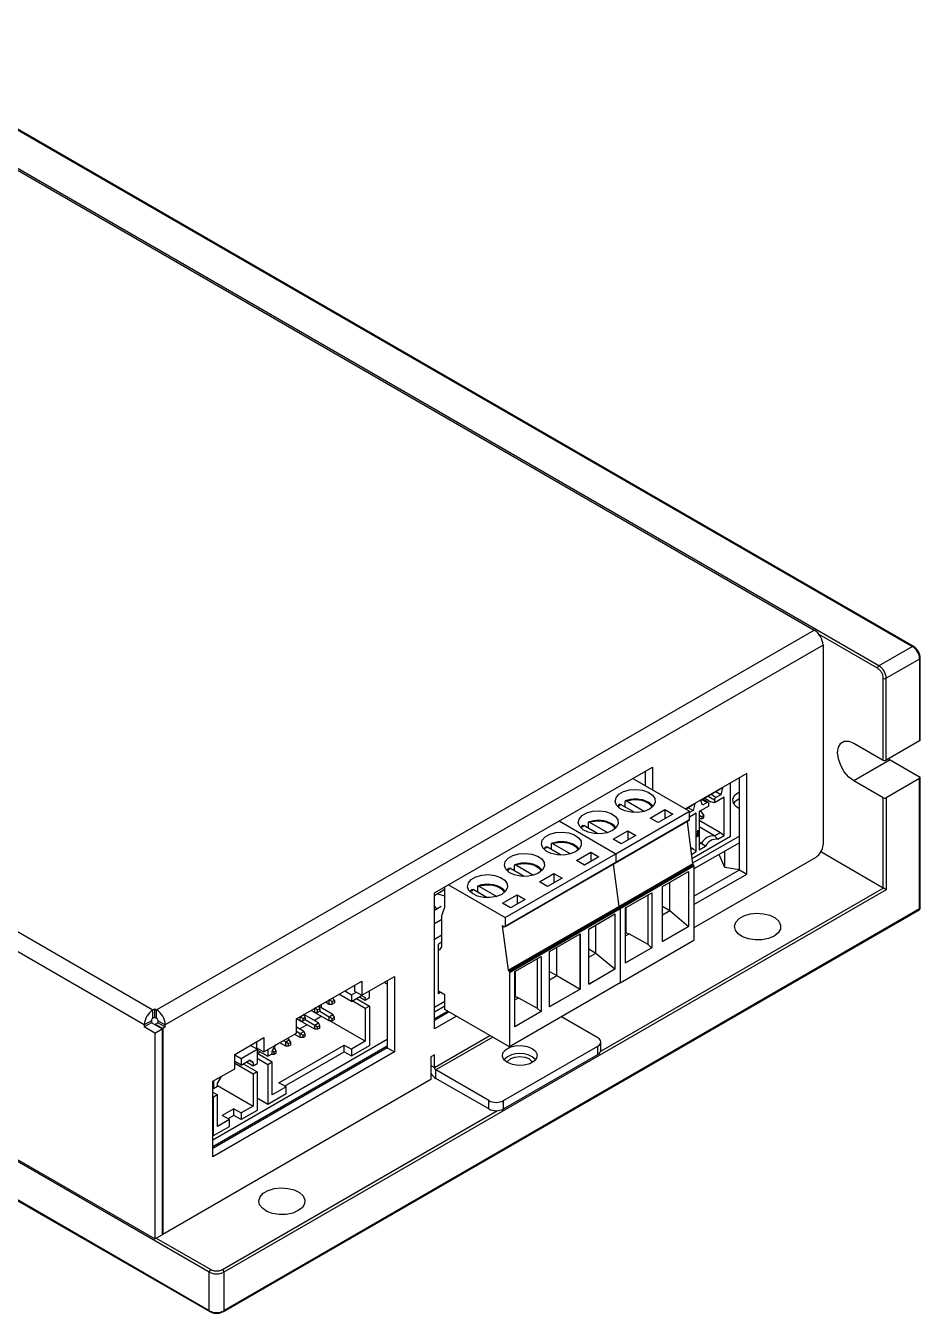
# Model space of a CAD drawing. Header units: millimetres. Extents: x 12 to 584, y 10 to 401.
# Drawn here: x 440.2 to 498.3, y 119.7 to 203.2 of the extents above; entities that cross this region are included whole.
import ezdxf

# ---------------------------------------------------------------- set-up
doc = ezdxf.new("R2010")
doc.units = ezdxf.units.MM
doc.header["$LTSCALE"] = 2

msp = doc.modelspace()

# ---------------------------------------------------------------- linework, layer by layer
for p, q in [((428.004, 203.236), (497.772, 162.96)), ((497.838, 162.966), (428.071, 203.242)), ((495.603, 161.708), (425.835, 201.984)), ((429.842, 199.562), (491.408, 164.021)), ((387.157, 174.784), (448.486, 139.379)), ((447.921, 138.399), (386.591, 173.804)), ((448.722, 139.379), (491.408, 164.021)), ((491.973, 163.041), (449.288, 138.399)), ((495.509, 161.545), (491.72, 163.732)), ((491.973, 163.041), (491.973, 150.085)), ((497.772, 162.96), (495.603, 161.708)), ((498.243, 162.143), (496.075, 160.891)), ((498.243, 162.143), (498.243, 156.836)), ((498.282, 156.89), (498.282, 162.198)), ((495.886, 155.584), (495.886, 160.891)), ((496.075, 155.584), (496.075, 160.891)), ((493.977, 156.686), (495.886, 155.584)), ((498.243, 156.836), (496.075, 155.584)), ((496.334, 155.597), (493.977, 154.236)), ((496.222, 155.669), (496.334, 155.597)), ((496.334, 155.597), (498.243, 154.495)), ((466.753, 146.958), (480.895, 155.122)), ((480.424, 154.85), (480.424, 153.941)), ((480.895, 155.122), (480.895, 153.669)), ((487.024, 154.713), (483.056, 152.422)), ((487.024, 148.181), (487.024, 154.713)), ((479.637, 154.396), (483.314, 152.273)), ((485.445, 153.773), (484.04, 152.962)), ((485.445, 153.773), (485.334, 153.339)), ((485.968, 150.618), (485.968, 154.103)), ((486.552, 148.453), (486.552, 154.441)), ((495.886, 153.134), (493.977, 154.236)), ((498.243, 154.386), (496.075, 153.134)), ((498.243, 145.921), (498.243, 154.386)), ((498.282, 145.976), (498.282, 154.441)), ((479.213, 152.929), (480.372, 152.261)), ((484.15, 152.656), (484.04, 152.962)), ((484.139, 153.019), (484.459, 152.834)), ((484.526, 152.841), (484.178, 153.042)), ((484.294, 153.109), (484.695, 152.878)), ((484.516, 153.237), (484.931, 152.997)), ((485.025, 153.161), (484.704, 153.346)), ((485.546, 153.17), (484.931, 152.815)), ((484.931, 152.997), (484.931, 152.815)), ((485.334, 153.339), (485.013, 153.524)), ((485.334, 153.339), (485.025, 153.161)), ((485.546, 150.683), (485.546, 153.17)), ((495.886, 147.282), (495.886, 153.134)), ((496.075, 153.134), (496.075, 147.174)), ((478.524, 149.508), (483.314, 152.273)), ((479.761, 152.179), (478.837, 152.712)), ((479.119, 152.878), (479.119, 152.55)), ((480.753, 151.825), (481.696, 152.369)), ((481.696, 152.369), (482.216, 152.068)), ((481.696, 152.369), (481.696, 151.768)), ((483.648, 152.736), (483.08, 152.408)), ((483.538, 152.302), (483.217, 152.487)), ((483.538, 152.302), (483.314, 152.173)), ((483.314, 151.728), (483.314, 152.273)), ((483.75, 152.133), (483.314, 151.881)), ((483.648, 152.736), (483.538, 152.302)), ((483.75, 149.646), (483.75, 152.133)), ((484.554, 152.597), (483.938, 152.242)), ((483.938, 152.242), (483.938, 149.755)), ((484.02, 152.289), (484.239, 151.978)), ((484.459, 152.834), (484.15, 152.656)), ((484.554, 152.597), (484.554, 152.78)), ((484.931, 152.815), (484.695, 152.878)), ((474.848, 151.631), (478.524, 149.508)), ((476.364, 151.222), (476.443, 151.33)), ((477.366, 150.797), (476.443, 151.33)), ((476.724, 151.496), (476.724, 151.167)), ((476.819, 151.547), (477.977, 150.878)), ((483.29, 151.669), (478.5, 148.904)), ((478.519, 148.927), (483.309, 151.692)), ((478.524, 148.963), (483.314, 151.728)), ((481.274, 151.524), (480.753, 151.825)), ((482.216, 152.068), (481.274, 151.524)), ((483.145, 151.586), (483.506, 148.856)), ((483.29, 151.669), (483.309, 151.692)), ((483.309, 151.692), (483.314, 151.728)), ((483.938, 152.008), (484.114, 151.907)), ((484.114, 151.763), (483.938, 151.778)), ((483.938, 151.684), (485.31, 150.892)), ((484.931, 150.673), (483.938, 151.246)), ((484.239, 151.978), (484.114, 151.907)), ((484.114, 151.907), (484.114, 151.763)), ((484.114, 151.763), (484.239, 151.835)), ((484.239, 151.835), (484.239, 151.978)), ((478.358, 150.442), (479.301, 150.987)), ((478.879, 150.142), (478.358, 150.442)), ((479.822, 150.686), (478.879, 150.142)), ((479.301, 150.987), (479.822, 150.686)), ((479.301, 150.987), (479.301, 150.385)), ((485.968, 150.618), (483.464, 149.173)), ((486.552, 150.656), (483.501, 148.894)), ((483.844, 151.026), (483.756, 150.593)), ((483.756, 150.593), (483.933, 150.696)), ((483.768, 150.655), (483.885, 150.723)), ((483.885, 150.723), (483.827, 150.941)), ((483.933, 150.696), (483.844, 151.026)), ((483.933, 150.696), (483.885, 150.723)), ((484.931, 150.673), (485.31, 150.892)), ((485.145, 150.451), (484.931, 150.673)), ((485.145, 150.451), (485.546, 150.683)), ((485.31, 150.892), (485.546, 150.683)), ((473.97, 149.839), (474.048, 149.947)), ((474.971, 149.414), (474.048, 149.947)), ((474.33, 150.113), (474.33, 149.785)), ((474.424, 150.165), (475.582, 149.496)), ((475.964, 149.06), (476.906, 149.604)), ((476.906, 149.604), (477.427, 149.304)), ((476.906, 149.604), (476.906, 149.003)), ((483.362, 149.943), (483.514, 149.855)), ((483.384, 149.78), (483.514, 149.855)), ((483.426, 149.46), (483.75, 149.646)), ((483.514, 149.855), (483.75, 149.646)), ((486.552, 150.221), (483.598, 148.516)), ((483.938, 150.266), (484.082, 150.183)), ((484.082, 150.183), (483.938, 150.1)), ((483.938, 149.755), (484.339, 149.987)), ((484.082, 150.183), (484.339, 149.987)), ((485.602, 148.613), (485.602, 149.673)), ((495.886, 147.282), (491.835, 149.621)), ((478.5, 148.904), (471.316, 144.757)), ((471.335, 144.779), (478.519, 148.927)), ((471.34, 145.361), (478.524, 149.508)), ((471.34, 144.815), (478.524, 148.963)), ((472.029, 148.782), (473.188, 148.113)), ((476.484, 148.759), (475.964, 149.06)), ((477.427, 149.304), (476.484, 148.759)), ((478.355, 148.821), (478.717, 146.091)), ((478.519, 148.927), (478.5, 148.904)), ((478.524, 148.963), (478.519, 148.927)), ((478.524, 149.508), (478.524, 148.963)), ((478.717, 146.091), (483.506, 148.856)), ((478.751, 146.066), (483.54, 148.831)), ((483.569, 148.786), (478.78, 146.021)), ((483.593, 148.739), (478.804, 145.974)), ((483.54, 148.831), (483.506, 148.856)), ((483.569, 148.786), (483.54, 148.831)), ((483.593, 148.739), (483.569, 148.786)), ((483.598, 148.697), (483.593, 148.739)), ((491.502, 149.269), (483.598, 144.706)), ((485.602, 148.613), (485.233, 149.46)), ((472.577, 148.032), (471.653, 148.565)), ((471.935, 148.731), (471.935, 148.402)), ((473.569, 147.677), (474.512, 148.222)), ((475.032, 147.921), (474.089, 147.377)), ((474.512, 148.222), (475.032, 147.921)), ((474.512, 148.222), (474.512, 147.621)), ((483.598, 148.697), (478.809, 145.932)), ((481.552, 147.382), (483.249, 148.362)), ((483.244, 148.359), (483.244, 144.791)), ((483.249, 148.362), (483.249, 144.788)), ((483.598, 148.697), (483.598, 143.893)), ((483.598, 146.747), (486.552, 148.453)), ((483.598, 146.203), (487.024, 148.181)), ((486.552, 148.457), (485.602, 148.613)), ((486.552, 148.453), (487.024, 148.181)), ((496.075, 147.174), (453.083, 122.355)), ((466.888, 146.892), (467.431, 147.205)), ((467.431, 147.189), (466.932, 146.901)), ((467.431, 146.043), (467.431, 147.349)), ((467.664, 147.483), (471.34, 145.361)), ((469.18, 147.074), (469.258, 147.183)), ((470.182, 146.649), (469.258, 147.183)), ((469.54, 147.348), (469.54, 147.02)), ((469.634, 147.4), (470.793, 146.731)), ((474.089, 147.377), (473.569, 147.677)), ((477.548, 136.696), (495.886, 147.282)), ((481.552, 143.809), (481.552, 147.382)), ((482.025, 145.824), (482.025, 147.655)), ((466.753, 138.139), (466.753, 146.958)), ((466.753, 146.793), (466.888, 146.892)), ((466.888, 146.892), (466.932, 146.901)), ((466.932, 146.901), (467.431, 146.767)), ((471.174, 146.295), (472.117, 146.839)), ((471.695, 145.994), (471.174, 146.295)), ((472.638, 146.539), (471.695, 145.994)), ((472.117, 146.839), (472.638, 146.539)), ((472.117, 146.839), (472.117, 146.238)), ((479.158, 146), (480.854, 146.979)), ((480.613, 146.84), (480.613, 143.636)), ((480.854, 146.979), (480.854, 143.406)), ((453.055, 119.79), (498.216, 145.86)), ((498.243, 145.921), (453.083, 119.851)), ((466.903, 145.927), (466.753, 146.129)), ((466.753, 145.841), (467.196, 146.096)), ((467.243, 145.494), (467.431, 146.043)), ((467.243, 143.457), (467.243, 145.494)), ((471.533, 141.943), (478.717, 146.091)), ((471.566, 141.918), (478.751, 146.066)), ((478.78, 146.021), (471.595, 141.874)), ((478.804, 145.974), (471.62, 141.826)), ((478.809, 145.932), (471.624, 141.785)), ((476.763, 144.617), (478.46, 145.597)), ((478.455, 145.594), (478.455, 142.026)), ((478.46, 145.597), (478.46, 142.023)), ((478.717, 146.091), (478.751, 146.066)), ((478.751, 146.066), (478.78, 146.021)), ((478.78, 146.021), (478.804, 145.974)), ((478.804, 145.974), (478.809, 145.932)), ((478.809, 145.932), (478.809, 141.128)), ((479.158, 142.426), (479.158, 146)), ((479.206, 144.358), (479.206, 146.028)), ((481.552, 146.096), (482.025, 145.824)), ((481.552, 145.551), (482.025, 145.824)), ((482.025, 145.824), (483.244, 144.791)), ((467.243, 145.238), (466.753, 144.955)), ((471.248, 144.763), (471.152, 144.818)), ((471.152, 144.818), (471.533, 141.943)), ((471.282, 144.749), (471.248, 144.763)), ((471.316, 144.757), (471.282, 144.749)), ((471.335, 144.779), (471.316, 144.757)), ((471.34, 144.815), (471.335, 144.779)), ((471.34, 145.361), (471.34, 144.815)), ((476.763, 141.044), (476.763, 144.617)), ((477.235, 143.059), (477.235, 144.89)), ((481.552, 143.814), (483.244, 144.791)), ((483.249, 144.788), (481.552, 143.809)), ((483.244, 144.791), (483.249, 144.788)), ((467.243, 144.218), (466.753, 143.936)), ((467.243, 143.769), (467.013, 143.636)), ((474.226, 143.153), (476.207, 144.297)), ((476.202, 140.726), (476.202, 144.294)), ((476.207, 144.297), (476.207, 140.723)), ((478.809, 141.128), (483.598, 143.893)), ((479.158, 144.385), (479.206, 144.358)), ((479.158, 144.168), (479.397, 144.306)), ((479.397, 144.306), (479.206, 144.358)), ((479.397, 144.306), (480.613, 143.636)), ((467.013, 140.422), (467.013, 143.636)), ((467.013, 143.317), (467.098, 143.268)), ((467.098, 143.268), (467.243, 143.457)), ((474.226, 139.579), (474.226, 143.153)), ((474.698, 141.594), (474.698, 143.426)), ((476.763, 143.331), (477.235, 143.059)), ((476.763, 142.786), (477.235, 143.059)), ((477.235, 143.059), (478.455, 142.026)), ((479.158, 142.432), (480.849, 143.409)), ((480.854, 143.406), (479.158, 142.426)), ((480.613, 143.636), (480.849, 143.409)), ((480.849, 143.409), (480.854, 143.406)), ((471.973, 141.853), (473.67, 142.832)), ((473.429, 142.693), (473.429, 139.489)), ((473.67, 142.832), (473.67, 139.258)), ((457.797, 138.793), (462.039, 141.242)), ((462.039, 140.317), (464.161, 141.542)), ((462.039, 141.242), (462.039, 140.317)), ((463.689, 141.269), (463.689, 136.915)), ((464.161, 141.542), (464.161, 136.642)), ((471.533, 141.943), (471.566, 141.918)), ((471.566, 141.918), (471.595, 141.874)), ((471.595, 141.874), (471.62, 141.826)), ((471.62, 141.826), (471.624, 141.785)), ((471.624, 141.785), (471.624, 136.981)), ((471.973, 138.279), (471.973, 141.853)), ((472.022, 140.21), (472.022, 141.88)), ((474.226, 141.867), (474.698, 141.594)), ((474.226, 141.321), (474.698, 141.594)), ((474.698, 141.594), (476.202, 140.726)), ((476.763, 141.049), (478.455, 142.026)), ((478.46, 142.023), (476.763, 141.044)), ((478.455, 142.026), (478.46, 142.023)), ((461.365, 139.923), (460.559, 140.388)), ((460.937, 140.606), (461.365, 140.359)), ((461.365, 140.359), (461.666, 140.532)), ((461.568, 140.97), (461.568, 140.589)), ((461.568, 140.589), (462.039, 140.317)), ((462.544, 140.168), (462.544, 140.608)), ((463.689, 141.05), (463.499, 141.16)), ((467.431, 140.344), (467.013, 140.585)), ((467.154, 140.503), (467.013, 140.422)), ((478.809, 141.128), (471.624, 136.981)), ((474.226, 139.585), (476.202, 140.726)), ((476.207, 140.723), (474.226, 139.579)), ((476.202, 140.726), (476.207, 140.723)), ((417.904, 139.57), (452.167, 119.79)), ((452.14, 119.851), (417.951, 139.587)), ((458.985, 139.474), (459.22, 139.61)), ((459.22, 139.61), (459.216, 139.612)), ((459.314, 139.447), (459.22, 139.61)), ((460.163, 139.066), (459.22, 139.609)), ((459.432, 139.487), (459.432, 139.737)), ((459.687, 139.885), (459.927, 139.746)), ((459.927, 140.018), (459.923, 140.021)), ((459.927, 140.018), (460.163, 140.154)), ((460.116, 139.909), (459.927, 140.018)), ((459.927, 139.746), (459.927, 140.018)), ((459.927, 139.746), (460.116, 139.746)), ((460.116, 139.909), (460.257, 139.991)), ((460.116, 139.746), (460.116, 139.909)), ((460.257, 139.828), (460.116, 139.746)), ((460.163, 140.154), (460.159, 140.157)), ((460.257, 139.991), (460.163, 140.154)), ((460.257, 139.991), (460.257, 139.828)), ((461.365, 140.359), (461.365, 139.923)), ((461.365, 139.923), (462.025, 140.304)), ((462.261, 139.46), (461.412, 139.95)), ((461.695, 140.114), (462.544, 139.624)), ((461.884, 140.222), (462.261, 140.005)), ((462.025, 140.304), (462.261, 140.168)), ((462.025, 140.304), (462.261, 140.168)), ((462.261, 140.168), (462.261, 140.005)), ((462.261, 140.005), (462.544, 140.168)), ((462.544, 139.624), (462.261, 139.46)), ((462.544, 139.624), (462.544, 137.065)), ((467.431, 139.917), (466.753, 139.526)), ((467.431, 139.615), (466.753, 139.224)), ((467.431, 139.402), (467.431, 140.344)), ((471.973, 140.238), (472.022, 140.21)), ((471.973, 140.021), (472.212, 140.159)), ((472.212, 140.159), (472.022, 140.21)), ((472.212, 140.159), (473.429, 139.489)), ((448.486, 139.379), (448.604, 139.447)), ((448.486, 138.835), (448.486, 139.379)), ((448.486, 138.835), (448.604, 138.903)), ((448.604, 139.447), (448.722, 139.379)), ((448.604, 138.903), (448.604, 139.447)), ((448.604, 138.903), (448.722, 138.835)), ((448.722, 138.835), (448.722, 139.379)), ((457.797, 137.868), (457.797, 138.793)), ((457.801, 138.796), (458.042, 138.657)), ((458.985, 138.113), (457.801, 138.796)), ((458.042, 138.929), (458.037, 138.932)), ((458.042, 138.929), (458.277, 139.066)), ((458.23, 138.821), (458.042, 138.929)), ((458.042, 138.657), (458.042, 138.929)), ((458.23, 138.821), (458.372, 138.902)), ((458.23, 138.657), (458.23, 138.821)), ((458.372, 138.739), (458.23, 138.657)), ((458.277, 139.066), (458.273, 139.068)), ((458.372, 138.902), (458.277, 139.066)), ((459.22, 138.521), (458.278, 139.065)), ((458.372, 138.902), (458.372, 138.739)), ((458.372, 138.739), (458.985, 138.385)), ((459.927, 138.657), (458.744, 139.34)), ((458.744, 139.34), (458.985, 139.202)), ((458.937, 138.684), (459.409, 138.957)), ((458.985, 139.474), (458.98, 139.476)), ((459.173, 139.365), (458.985, 139.474)), ((458.985, 139.202), (458.985, 139.474)), ((458.985, 139.202), (459.173, 139.202)), ((459.173, 139.365), (459.314, 139.447)), ((459.173, 139.202), (459.173, 139.365)), ((459.314, 139.283), (459.173, 139.202)), ((459.314, 139.447), (459.314, 139.283)), ((459.314, 139.283), (459.927, 138.929)), ((459.927, 138.929), (460.163, 139.066)), ((459.927, 138.929), (460.116, 138.821)), ((459.927, 138.657), (459.927, 138.929)), ((460.116, 138.821), (460.257, 138.902)), ((460.116, 138.657), (460.116, 138.821)), ((460.257, 138.739), (460.116, 138.657)), ((460.257, 138.902), (460.163, 139.066)), ((460.257, 138.739), (460.257, 138.902)), ((462.261, 139.46), (462.261, 137.337)), ((467.623, 139.291), (466.753, 138.789)), ((467.714, 139.238), (466.753, 138.683)), ((468.186, 138.966), (466.753, 138.139)), ((471.624, 136.981), (467.431, 139.402)), ((471.973, 138.285), (473.665, 139.261)), ((473.67, 139.258), (471.973, 138.279)), ((473.429, 139.489), (473.665, 139.261)), ((473.665, 139.261), (473.67, 139.258)), ((477.36, 137.567), (475, 138.93)), ((448.392, 138.671), (447.921, 138.399)), ((448.392, 138.535), (447.921, 138.263)), ((447.921, 138.399), (447.921, 138.263)), ((448.604, 137.869), (447.921, 138.263)), ((448.392, 138.671), (448.392, 138.535)), ((449.076, 138.141), (448.392, 138.535)), ((448.604, 137.869), (449.076, 138.141)), ((448.816, 138.535), (448.651, 138.44)), ((448.651, 138.44), (449.123, 138.168)), ((448.651, 138.44), (448.651, 138.386)), ((448.816, 138.671), (449.288, 138.399)), ((448.816, 138.535), (448.816, 138.671)), ((448.816, 138.535), (449.288, 138.263)), ((449.076, 138.141), (449.076, 124.777)), ((449.288, 138.263), (449.123, 138.168)), ((449.123, 138.168), (449.123, 124.804)), ((449.288, 138.263), (449.288, 138.399)), ((458.277, 137.977), (457.797, 138.254)), ((457.797, 137.982), (458.042, 137.841)), ((457.995, 138.14), (458.466, 138.412)), ((458.042, 138.657), (458.23, 138.657)), ((458.042, 137.841), (458.277, 137.977)), ((458.372, 137.814), (458.277, 137.977)), ((458.985, 138.385), (459.22, 138.521)), ((458.985, 138.113), (458.985, 138.385)), ((458.985, 138.385), (459.173, 138.276)), ((459.173, 138.113), (458.985, 138.113)), ((459.173, 138.276), (459.314, 138.358)), ((459.173, 138.113), (459.173, 138.276)), ((459.314, 138.195), (459.173, 138.113)), ((459.314, 138.358), (459.22, 138.521)), ((459.314, 138.195), (459.314, 138.358)), ((460.116, 138.657), (459.927, 138.657)), ((462.261, 137.337), (459.974, 138.657)), ((448.604, 137.869), (448.604, 124.505)), ((463.689, 137.455), (452.375, 130.922)), ((453.79, 136.48), (455.675, 137.569)), ((455.238, 136.82), (454.808, 137.068)), ((455.204, 137.296), (455.204, 136.915)), ((455.675, 136.643), (457.797, 137.868)), ((455.675, 137.569), (455.675, 136.643)), ((456.227, 136.684), (456.463, 137.093)), ((456.463, 137.093), (457.123, 137.474)), ((456.652, 134.643), (460.894, 137.092)), ((457.099, 137.024), (456.722, 137.242)), ((456.958, 137.378), (457.099, 137.296)), ((457.099, 137.296), (457.335, 137.433)), ((457.099, 137.296), (457.288, 137.188)), ((457.099, 137.024), (457.099, 137.296)), ((457.123, 137.474), (457.123, 137.479)), ((457.335, 137.433), (457.189, 137.517)), ((457.288, 137.188), (457.429, 137.269)), ((457.288, 137.024), (457.288, 137.188)), ((457.429, 137.106), (457.288, 137.024)), ((457.429, 137.269), (457.335, 137.433)), ((457.429, 137.106), (457.429, 137.269)), ((458.042, 137.569), (457.66, 137.789)), ((458.042, 137.569), (458.042, 137.841)), ((458.042, 137.841), (458.23, 137.732)), ((458.23, 137.569), (458.042, 137.569)), ((458.23, 137.732), (458.372, 137.814)), ((458.23, 137.569), (458.23, 137.732)), ((458.372, 137.65), (458.23, 137.569)), ((458.372, 137.65), (458.372, 137.814)), ((460.894, 137.092), (461.365, 136.82)), ((460.894, 136.657), (460.894, 137.092)), ((462.261, 137.337), (461.365, 136.82)), ((461.365, 136.385), (462.544, 137.065)), ((466.753, 135.635), (470.354, 137.714)), ((470.543, 137.605), (466.848, 135.472)), ((477.555, 136.751), (477.555, 137.295)), ((463.689, 137.02), (452.375, 130.487)), ((463.689, 136.915), (452.375, 130.383)), ((464.161, 136.642), (452.375, 129.839)), ((453.79, 135.555), (453.79, 136.48)), ((453.79, 136.459), (454.201, 136.222)), ((454.201, 136.222), (455.238, 136.82)), ((454.201, 136.222), (454.201, 135.786)), ((455.204, 136.915), (455.675, 136.643)), ((455.238, 136.82), (455.238, 135.895)), ((455.238, 136.766), (455.945, 136.358)), ((455.238, 136.548), (455.426, 136.657)), ((456.227, 135.977), (455.238, 136.548)), ((455.945, 135.813), (455.238, 136.221)), ((455.945, 136.799), (455.945, 136.358)), ((455.945, 136.358), (456.227, 136.521)), ((456.156, 136.48), (456.156, 136.48)), ((456.345, 136.48), (456.156, 136.48)), ((456.156, 136.48), (456.156, 136.48)), ((456.227, 136.521), (456.227, 136.684)), ((456.239, 136.704), (456.345, 136.643)), ((456.322, 136.848), (456.392, 136.888)), ((456.345, 136.643), (456.486, 136.725)), ((456.345, 136.48), (456.345, 136.643)), ((456.486, 136.562), (456.345, 136.48)), ((456.392, 136.888), (456.357, 136.909)), ((456.486, 136.725), (456.392, 136.888)), ((456.486, 136.562), (456.486, 136.725)), ((457.029, 134.425), (460.894, 136.657)), ((457.288, 137.024), (457.099, 137.024)), ((460.894, 136.657), (461.365, 136.385)), ((461.365, 136.82), (461.365, 136.385)), ((463.689, 136.915), (464.161, 136.642)), ((466.753, 136.452), (466.518, 136.316)), ((466.518, 136.316), (466.518, 134.846)), ((466.753, 135.635), (466.753, 136.452)), ((471.232, 133.485), (477.36, 137.023)), ((471.232, 132.941), (477.36, 136.479)), ((477.36, 136.479), (477.36, 137.023)), ((452.375, 134.738), (453.79, 135.555)), ((454.201, 135.786), (453.79, 136.023)), ((454.978, 135.201), (453.79, 135.887)), ((454.201, 135.786), (454.743, 136.099)), ((454.342, 135.868), (455.238, 135.351)), ((454.554, 135.99), (454.978, 135.745)), ((454.978, 135.963), (454.743, 136.099)), ((454.743, 136.099), (454.978, 135.963)), ((454.978, 135.963), (454.978, 135.745)), ((454.978, 135.745), (455.238, 135.895)), ((456.227, 135.977), (455.945, 135.813)), ((455.945, 135.813), (455.945, 133.255)), ((456.227, 133.854), (456.227, 135.977)), ((466.518, 135.771), (466.753, 135.635)), ((470.289, 133.485), (466.848, 135.472)), ((466.848, 134.927), (466.848, 135.472)), ((452.14, 122.355), (430.275, 134.977)), ((448.604, 124.505), (430.371, 135.03)), ((466.518, 134.846), (449.123, 124.804)), ((452.375, 129.839), (452.375, 134.738)), ((452.41, 134.758), (452.41, 134.262)), ((452.904, 135.038), (452.669, 134.629)), ((452.669, 134.412), (452.669, 134.629)), ((452.904, 135.038), (453.446, 135.351)), ((453.446, 135.351), (453.446, 135.357)), ((455.238, 135.351), (454.978, 135.201)), ((454.978, 135.201), (454.978, 133.132)), ((455.238, 135.351), (455.238, 132.847)), ((457.123, 134.371), (456.652, 134.643)), ((470.289, 132.941), (466.848, 134.927)), ((452.375, 134.282), (452.41, 134.262)), ((452.375, 134.037), (452.669, 133.867)), ((452.41, 133.718), (452.375, 133.737)), ((452.41, 134.262), (452.669, 134.412)), ((452.669, 133.867), (452.41, 133.718)), ((452.41, 131.214), (452.41, 133.718)), ((452.669, 134.465), (454.978, 133.132)), ((452.669, 131.799), (452.669, 133.867)), ((455.945, 133.255), (457.123, 133.935)), ((457.123, 134.371), (456.227, 133.854)), ((457.123, 133.935), (457.123, 134.371)), ((453.729, 132.955), (452.975, 132.52)), ((453.729, 132.955), (454.201, 132.683)), ((453.729, 132.52), (453.729, 132.955)), ((454.978, 133.132), (454.201, 132.683)), ((455.238, 133.663), (455.945, 133.255)), ((470.289, 132.941), (470.289, 133.485)), ((471.232, 132.941), (471.232, 133.485)), ((453.446, 132.248), (452.669, 131.799)), ((453.446, 132.248), (452.975, 132.52)), ((452.988, 122.518), (470.855, 132.832)), ((453.729, 132.52), (453.352, 132.302)), ((453.446, 131.812), (453.446, 132.248)), ((454.201, 132.248), (453.729, 132.52)), ((455.238, 132.847), (454.201, 132.248)), ((454.201, 132.683), (454.201, 132.248)), ((452.375, 131.233), (452.41, 131.214)), ((452.41, 131.214), (453.446, 131.812)), ((448.604, 124.505), (449.076, 124.777)), ((448.699, 124.559), (452.234, 122.518)), ((449.076, 124.831), (449.123, 124.804)), ((452.14, 119.851), (452.14, 122.355)), ((453.083, 122.355), (453.083, 119.851))]:
    msp.add_line(p, q)
at = {"flags": 128}
for points in [[(493.977, 154.236), (493.649, 154.486), (493.353, 154.83), (493.119, 155.237), (492.968, 155.665), (492.916, 156.074), (492.968, 156.422), (493.119, 156.677), (493.353, 156.812), (493.649, 156.815), (493.977, 156.686)], [(480.701, 152.399), (480.354, 152.255), (479.944, 152.185), (479.517, 152.195), (479.118, 152.285), (478.792, 152.444), (478.573, 152.656), (478.486, 152.898), (478.539, 153.143), (478.726, 153.364), (479.029, 153.539), (479.413, 153.647), (479.837, 153.678), (480.255, 153.627), (480.623, 153.501), (480.899, 153.313), (481.054, 153.083), (481.072, 152.836), (480.95, 152.6), (480.701, 152.399)], [(486.552, 153.505), (486.434, 153.446), (486.202, 153.254), (486.097, 153.028), (486.132, 152.795), (486.304, 152.583), (486.552, 152.434)], [(478.307, 151.016), (477.959, 150.873), (477.549, 150.802), (477.122, 150.813), (476.724, 150.902), (476.397, 151.062), (476.179, 151.274), (476.091, 151.515), (476.144, 151.76), (476.332, 151.982), (476.634, 152.157), (477.018, 152.265), (477.442, 152.295), (477.861, 152.245), (478.228, 152.118), (478.504, 151.93), (478.659, 151.7), (478.677, 151.454), (478.555, 151.217), (478.307, 151.016)], [(475.912, 149.634), (475.564, 149.49), (475.154, 149.42), (474.727, 149.43), (474.329, 149.52), (474.003, 149.679), (473.784, 149.891), (473.696, 150.133), (473.749, 150.378), (473.937, 150.6), (474.239, 150.774), (474.623, 150.882), (475.047, 150.913), (475.466, 150.862), (475.833, 150.736), (476.109, 150.548), (476.265, 150.318), (476.282, 150.071), (476.16, 149.835), (475.912, 149.634)], [(473.517, 148.251), (473.169, 148.108), (472.76, 148.038), (472.332, 148.048), (471.934, 148.137), (471.608, 148.297), (471.389, 148.509), (471.301, 148.751), (471.354, 148.995), (471.542, 149.217), (471.844, 149.392), (472.228, 149.5), (472.653, 149.531), (473.071, 149.48), (473.438, 149.354), (473.715, 149.165), (473.87, 148.935), (473.888, 148.689), (473.766, 148.452), (473.517, 148.251)], [(471.123, 146.869), (470.775, 146.726), (470.365, 146.655), (469.938, 146.665), (469.54, 146.755), (469.213, 146.915), (468.994, 147.127), (468.907, 147.368), (468.96, 147.613), (469.147, 147.835), (469.45, 148.009), (469.834, 148.118), (470.258, 148.148), (470.676, 148.097), (471.044, 147.971), (471.32, 147.783), (471.475, 147.553), (471.493, 147.306), (471.371, 147.07), (471.123, 146.869)], [(488.791, 144.166), (488.432, 144.013), (488.01, 143.928), (487.563, 143.918), (487.131, 143.985), (486.752, 144.122), (486.461, 144.318), (486.282, 144.555), (486.232, 144.811), (486.315, 145.065), (486.524, 145.293), (486.84, 145.475), (487.235, 145.596), (487.675, 145.644), (488.119, 145.615), (488.529, 145.512), (488.868, 145.344), (489.106, 145.125), (489.221, 144.876), (489.205, 144.618), (489.057, 144.374), (488.791, 144.166)], [(471.491, 135.948), (471.265, 136.134), (471.163, 136.354), (471.198, 136.58), (471.364, 136.786), (471.642, 136.947), (471.999, 137.043), (472.391, 137.062), (472.771, 137.004), (473.094, 136.873), (473.319, 136.687), (473.421, 136.468), (473.387, 136.241), (473.221, 136.035), (472.942, 135.875), (472.586, 135.779), (472.194, 135.759), (471.813, 135.818), (471.491, 135.948)], [(471.474, 135.958), (471.522, 136.05), (471.703, 136.206), (471.973, 136.311), (472.292, 136.347), (472.611, 136.311), (472.882, 136.206), (473.062, 136.05), (473.11, 135.958)], [(457.914, 126.342), (457.555, 126.188), (457.133, 126.103), (456.686, 126.093), (456.254, 126.16), (455.875, 126.297), (455.584, 126.493), (455.405, 126.73), (455.355, 126.986), (455.438, 127.24), (455.647, 127.468), (455.963, 127.651), (456.358, 127.771), (456.798, 127.819), (457.242, 127.79), (457.652, 127.687), (457.991, 127.519), (458.229, 127.3), (458.344, 127.051), (458.328, 126.793), (458.18, 126.549), (457.914, 126.342)]]:
    msp.add_lwpolyline(points, dxfattribs=at)
for centre, radius, start, end in [((490.745, 162.985), 1.229, 2.60548, 57.39452), ((497.81, 162.909), 0.0639, 64.0346, 127.25429), ((497.22, 162.097), 1.025, 2.60548, 57.39452), ((498.215, 162.204), 0.0671, 294.37563, 354.29401), ((495.714, 161.535), 0.205, 122.60548, 177.39452), ((495.051, 160.845), 1.025, 2.60548, 57.39452), ((495.98, 161.073), 0.205, 242.60967, 297.39033), ((498.215, 156.897), 0.0671, 294.37466, 354.3052), ((495.98, 155.766), 0.205, 242.60967, 297.39033), ((498.222, 154.441), 0.0582, 290.78342, 69.21658), ((485.135, 152.988), 0.205, 122.60548, 177.39452), ((486.855, 152.286), 0.841, 111.10076, 146.33448), ((495.98, 153.316), 0.205, 242.60967, 297.39033), ((484.496, 152.789), 0.0582, 350.78596, 129.20329), ((484.883, 149.775), 0.899, 86.98954, 153.00508), ((485.077, 149.639), 0.815, 85.2363, 154.75832), ((490.95, 150.132), 1.025, 302.60548, 357.39452), ((498.178, 145.914), 0.0657, 305.01333, 6.29885), ((498.215, 145.982), 0.0671, 294.37466, 354.3052), ((449.149, 138.343), 1.229, 122.60548, 177.39452), ((448.597, 138.662), 0.205, 122.60548, 177.39452), ((448.06, 138.343), 1.229, 2.60548, 57.39452), ((448.612, 138.662), 0.205, 2.60548, 57.39452), ((477.257, 137.295), 0.291, 290.78342, 69.21658), ((472.292, 135.044), 1.504, 46.72843, 133.27157), ((477.222, 136.784), 0.335, 294.37466, 354.3052), ((466.958, 135.644), 0.205, 182.60548, 237.39452), ((467.433, 135.874), 1.113, 214.70946, 238.28898), ((470.76, 134.395), 1.025, 242.60967, 297.39033), ((470.76, 133.851), 1.025, 242.60967, 297.39033), ((452.344, 122.345), 0.205, 122.60548, 177.39452), ((452.611, 123.265), 1.025, 242.60967, 297.39033), ((452.878, 122.345), 0.205, 2.60548, 57.39452), ((452.203, 119.843), 0.0639, 172.74239, 235.96135), ((452.611, 120.76), 1.025, 242.60967, 297.39033), ((453.019, 119.843), 0.0639, 304.03865, 7.25761)]:
    msp.add_arc(centre, radius, start, end)
msp.add_ellipse((495.98, 147.228), major_axis=(0.133, -0.077), ratio=0.00007, start_param=0.785439, end_param=2.356235)
for points, knots in [([(498.282, 162.198), (498.276, 162.269), (498.262, 162.411), (498.16, 162.639), (498.013, 162.843), (497.897, 162.925), (497.838, 162.966)], [0, 0, 0, 0, 0.249999, 0.499999, 0.749999, 1, 1, 1, 1]), ([(495.886, 160.891), (495.881, 160.949), (495.873, 161.038), (495.826, 161.167), (495.778, 161.264), (495.718, 161.355), (495.63, 161.46), (495.556, 161.511), (495.509, 161.545)], [0, 0, 0, 0, 0.239443, 0.3695074, 0.4999998, 0.6300645, 0.760557, 1, 1, 1, 1]), ([(479.213, 152.929), (479.202, 152.934), (479.181, 152.945), (479.152, 152.942), (479.131, 152.926), (479.121, 152.903), (479.12, 152.885), (479.119, 152.878)], [0, 0, 0, 0, 0.2223218, 0.4447767, 0.6635444, 0.8766715, 1, 1, 1, 1]), ([(480.918, 152.567), (480.91, 152.585), (480.866, 152.679), (480.69, 152.814), (480.405, 152.957), (480.048, 153.039), (479.668, 153.053), (479.353, 153.007), (479.186, 152.95), (479.128, 152.93)], [0, 0, 0, 0, 0.040335, 0.204608, 0.378034, 0.554383, 0.730419, 0.906731, 1, 1, 1, 1]), ([(479.213, 152.929), (479.324, 152.96), (479.546, 153.021), (479.92, 153.027), (480.276, 152.967), (480.595, 152.836), (480.747, 152.706), (480.805, 152.625), (480.832, 152.587), (480.842, 152.547), (480.849, 152.511)], [0, 0, 0, 0, 0.174008, 0.348017, 0.522025, 0.696034, 0.898201, 0.899903, 0.912287, 1, 1, 1, 1]), ([(478.777, 152.727), (478.736, 152.692), (478.685, 152.649), (478.661, 152.595), (478.656, 152.584)], [0, 0, 0, 0, 0.809952, 1, 1, 1, 1]), ([(478.715, 152.529), (478.716, 152.539), (478.716, 152.548), (478.723, 152.561), (478.736, 152.588), (478.769, 152.641), (478.814, 152.688), (478.837, 152.712)], [0, 0, 0, 0, 0.141149, 0.147199, 0.201156, 0.570878, 1, 1, 1, 1]), ([(476.382, 151.345), (476.342, 151.309), (476.287, 151.262), (476.261, 151.203), (476.254, 151.188)], [0, 0, 0, 0, 0.746155, 1, 1, 1, 1]), ([(476.368, 151.331), (476.368, 151.332), (476.373, 151.339), (476.391, 151.344), (476.417, 151.343), (476.435, 151.334), (476.443, 151.33)], [0, 0, 0, 0, 0.009266, 0.365252, 0.729291, 1, 1, 1, 1]), ([(476.819, 151.547), (476.808, 151.552), (476.786, 151.562), (476.757, 151.56), (476.736, 151.544), (476.726, 151.52), (476.725, 151.502), (476.724, 151.496)], [0, 0, 0, 0, 0.222322, 0.444777, 0.663544, 0.876671, 1, 1, 1, 1]), ([(478.523, 151.184), (478.515, 151.203), (478.471, 151.297), (478.295, 151.432), (478.01, 151.575), (477.654, 151.657), (477.273, 151.67), (476.959, 151.625), (476.791, 151.568), (476.733, 151.548)], [0, 0, 0, 0, 0.040335, 0.204608, 0.378034, 0.554383, 0.730419, 0.906731, 1, 1, 1, 1]), ([(476.819, 151.547), (476.929, 151.578), (477.151, 151.639), (477.526, 151.645), (477.881, 151.585), (478.2, 151.454), (478.352, 151.323), (478.41, 151.243), (478.438, 151.205), (478.447, 151.164), (478.455, 151.129)], [0, 0, 0, 0, 0.174008, 0.348017, 0.522025, 0.696034, 0.898201, 0.899903, 0.912287, 1, 1, 1, 1]), ([(473.988, 149.962), (473.947, 149.927), (473.893, 149.88), (473.866, 149.821), (473.86, 149.806)], [0, 0, 0, 0, 0.7461547, 1, 1, 1, 1]), ([(473.973, 149.949), (473.973, 149.949), (473.978, 149.957), (473.996, 149.961), (474.022, 149.96), (474.04, 149.951), (474.048, 149.947)], [0, 0, 0, 0, 0.009266, 0.365252, 0.729291, 1, 1, 1, 1]), ([(474.424, 150.165), (474.413, 150.17), (474.391, 150.18), (474.363, 150.177), (474.341, 150.162), (474.331, 150.138), (474.33, 150.12), (474.33, 150.113)], [0, 0, 0, 0, 0.222322, 0.444777, 0.663544, 0.876671, 1, 1, 1, 1]), ([(476.129, 149.802), (476.12, 149.82), (476.077, 149.914), (475.901, 150.049), (475.616, 150.192), (475.259, 150.274), (474.879, 150.288), (474.564, 150.242), (474.396, 150.185), (474.338, 150.165)], [0, 0, 0, 0, 0.040335, 0.204608, 0.378034, 0.554383, 0.730419, 0.906731, 1, 1, 1, 1]), ([(474.424, 150.165), (474.535, 150.195), (474.756, 150.256), (475.131, 150.262), (475.486, 150.202), (475.805, 150.071), (475.957, 149.941), (476.012, 149.865), (476.015, 149.861), (476.042, 149.823), (476.051, 149.783), (476.059, 149.746)], [0, 0, 0, 0, 0.173969, 0.347939, 0.521908, 0.695878, 0.897999, 0.898376, 0.901037, 0.908151, 1, 1, 1, 1]), ([(472.029, 148.782), (472.018, 148.787), (471.997, 148.797), (471.968, 148.795), (471.947, 148.779), (471.936, 148.756), (471.935, 148.737), (471.935, 148.731)], [0, 0, 0, 0, 0.222322, 0.444777, 0.663544, 0.876671, 1, 1, 1, 1]), ([(473.734, 148.419), (473.725, 148.438), (473.682, 148.532), (473.506, 148.667), (473.221, 148.81), (472.864, 148.892), (472.484, 148.905), (472.169, 148.86), (472.001, 148.803), (471.943, 148.783)], [0, 0, 0, 0, 0.0403353, 0.2046078, 0.3780342, 0.554383, 0.7304187, 0.9067305, 1, 1, 1, 1]), ([(472.029, 148.782), (472.14, 148.813), (472.361, 148.874), (472.736, 148.88), (473.092, 148.82), (473.41, 148.689), (473.562, 148.559), (473.617, 148.483), (473.62, 148.479), (473.647, 148.441), (473.656, 148.401), (473.665, 148.364)], [0, 0, 0, 0, 0.173969, 0.347939, 0.521908, 0.695878, 0.897999, 0.898376, 0.901037, 0.908151, 1, 1, 1, 1]), ([(471.593, 148.58), (471.552, 148.544), (471.496, 148.496), (471.47, 148.435), (471.462, 148.418)], [0, 0, 0, 0, 0.7233394, 1, 1, 1, 1]), ([(471.531, 148.382), (471.531, 148.391), (471.532, 148.401), (471.538, 148.414), (471.552, 148.441), (471.585, 148.494), (471.629, 148.54), (471.653, 148.565)], [0, 0, 0, 0, 0.141149, 0.147199, 0.201156, 0.570878, 1, 1, 1, 1]), ([(469.198, 147.197), (469.157, 147.162), (469.103, 147.115), (469.077, 147.056), (469.07, 147.041)], [0, 0, 0, 0, 0.746155, 1, 1, 1, 1]), ([(469.184, 147.184), (469.184, 147.184), (469.189, 147.192), (469.207, 147.196), (469.232, 147.196), (469.251, 147.186), (469.258, 147.183)], [0, 0, 0, 0, 0.009266, 0.365252, 0.729291, 1, 1, 1, 1]), ([(469.634, 147.4), (469.624, 147.405), (469.602, 147.415), (469.573, 147.412), (469.552, 147.397), (469.542, 147.373), (469.541, 147.355), (469.54, 147.348)], [0, 0, 0, 0, 0.222322, 0.444777, 0.663544, 0.876671, 1, 1, 1, 1]), ([(471.339, 147.037), (471.331, 147.055), (471.287, 147.149), (471.111, 147.284), (470.826, 147.427), (470.469, 147.509), (470.089, 147.523), (469.774, 147.478), (469.607, 147.42), (469.549, 147.401)], [0, 0, 0, 0, 0.040335, 0.204608, 0.378034, 0.554383, 0.730419, 0.906731, 1, 1, 1, 1]), ([(469.634, 147.4), (469.745, 147.43), (469.967, 147.491), (470.341, 147.497), (470.697, 147.437), (471.016, 147.306), (471.168, 147.176), (471.226, 147.095), (471.253, 147.057), (471.263, 147.017), (471.271, 146.982)], [0, 0, 0, 0, 0.174008, 0.348017, 0.522025, 0.696034, 0.898201, 0.899903, 0.912287, 1, 1, 1, 1]), ([(498.215, 145.861), (498.216, 145.861), (498.228, 145.865), (498.245, 145.882), (498.258, 145.9), (498.264, 145.909)], [0, 0, 0, 0, 0.043069, 0.523406, 1, 1, 1, 1]), ([(498.264, 145.909), (498.272, 145.925), (498.282, 145.947), (498.282, 145.97), (498.282, 145.976)], [0, 0, 0, 0, 0.753097, 1, 1, 1, 1]), ([(452.234, 122.518), (452.287, 122.494), (452.368, 122.456), (452.502, 122.432), (452.611, 122.426), (452.72, 122.432), (452.855, 122.456), (452.936, 122.494), (452.988, 122.518)], [0, 0, 0, 0, 0.239443, 0.369507, 0.5, 0.630064, 0.760557, 1, 1, 1, 1])]:
    msp.add_open_spline(points, degree=3, knots=knots)
msp.add_open_spline([(452.167, 119.79), (452.232, 119.76), (452.362, 119.7), (452.611, 119.675), (452.86, 119.7), (452.99, 119.76), (453.055, 119.79)], degree=3)

doc.saveas('drawing.dxf')
